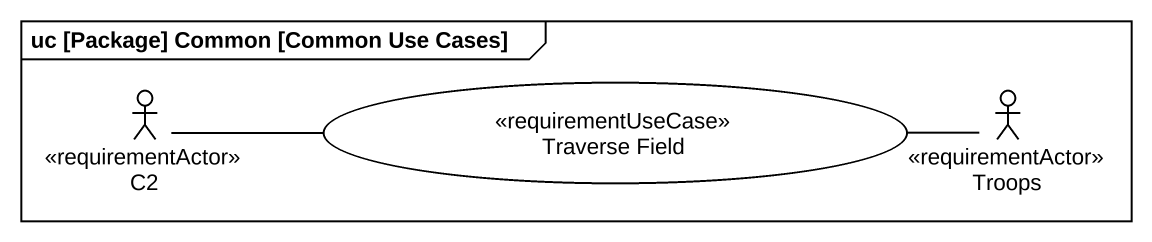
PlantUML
@startuml
mainframe uc [Package] Common [Common Use Cases]
actor C2 <<requirementActor>>
usecase "Traverse Field" as Traverse_Field <<requirementUseCase>>
actor Troops <<requirementActor>>
C2 -right- Traverse_Field
Troops -left- Traverse_Field
@enduml
